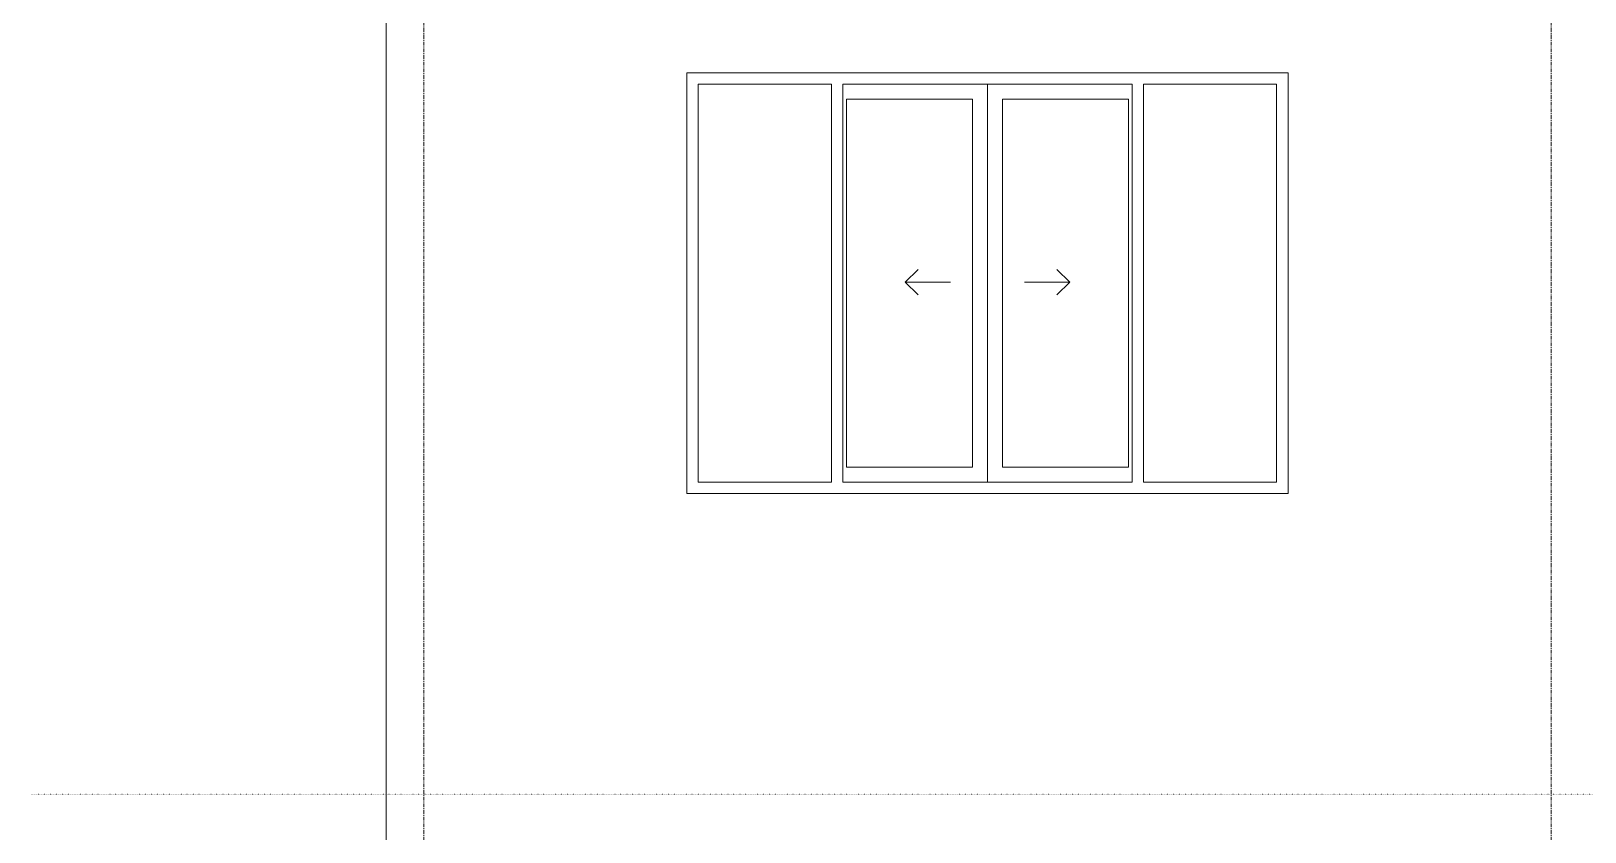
# Model space of a CAD drawing. Header units: millimetres. Extents: x -22696 to 333987, y -7117 to 2643871.
# Drawn here: x 140545 to 145714, y 4075 to 6738 of the extents above; entities that cross this region are included whole.
import ezdxf

# ---------------------------------------------------------------- set-up
doc = ezdxf.new("R2010")
doc.units = ezdxf.units.MM
doc.linetypes.add('Dot 2mm', pattern=[2, 0, -2])
doc.linetypes.add('Grid Line', pattern=[22.225, 12.7, -3.175, 3.175, -3.175])
for name, color, linetype, lineweight in [('A_Center_Line', 7, 'Continuous', 9), ('A_Col_Ele', 7, 'Continuous', 18), ('A_level', 7, 'Continuous', 9), ('A_Wall_Ele', 7, 'Continuous', 9), ('A_Window_Ele', 7, 'Continuous', 9)]:
    doc.layers.add(name, color=color, linetype=linetype, lineweight=lineweight)

# ---------------------------------------------------------------- blocks, each defined once
blk = doc.blocks.new('MM_Aluminum Sliding window with top fix glass _3x1 Opening_ - W2-556447-East Elevation')
at = {"layer": 'A_Window_Ele'}
for p, q in [((913, 6562), (913, 5238)), ((1356, 6562), (913, 6562)), ((1356, 6562), (1356, 5238)), ((1394, 5238), (1394, 6562)), ((2356, 6562), (1394, 6562)), ((1875, 5238), (1875, 6562)), ((1875, 6562), (1875, 5238)), ((2356, 6562), (2356, 5238)), ((2394, 5238), (2394, 6562)), ((2837, 6562), (2394, 6562)), ((2837, 5238), (2837, 6562)), ((1406, 6512), (1406, 5288)), ((1406, 6512), (1825, 6512)), ((1825, 5288), (1825, 6512)), ((1925, 6512), (1925, 5288)), ((1925, 6512), (2344, 6512)), ((2344, 5288), (2344, 6512)), ((1601.6, 5903.4), (1644, 5945.8)), ((2148.4, 5903.4), (2106, 5945.8)), ((1601.6, 5903.4), (1644, 5860.9)), ((1601.6, 5903.4), (1751.6, 5903.4)), ((2148.4, 5903.4), (1998.4, 5903.4)), ((2148.4, 5903.4), (2106, 5860.9)), ((1406, 5288), (1825, 5288)), ((1925, 5288), (2344, 5288)), ((913, 5238), (1356, 5238)), ((1394, 5238), (2356, 5238)), ((2394, 5238), (2837, 5238))]:
    blk.add_line(p, q, dxfattribs=at)

msp = doc.modelspace()

# ---------------------------------------------------------------- linework, layer by layer
at = {"layer": 'A_Center_Line', "color": 8, "linetype": 'Grid Line'}
for p, q in [((141851.4, -754.8), (141851.4, 11892.6)), ((145601.4, -754.8), (145601.4, 11892.6))]:
    msp.add_line(p, q, dxfattribs=at)
at = {"layer": 'A_Col_Ele', "color": 7}
msp.add_line((141726.4, 7250), (141726.4, -450), dxfattribs=at)
at = {"layer": 'A_level', "linetype": 'Dot 2mm'}
msp.add_line((140544.7, 4200), (156341.5, 4200), dxfattribs=at)
at = {"layer": 'A_Wall_Ele', "color": 7}
for p, q in [((142726.4, 5200), (142726.4, 6600)), ((142726.4, 6600), (144726.4, 6600)), ((144726.4, 6600), (144726.4, 5200)), ((144726.4, 5200), (142726.4, 5200))]:
    msp.add_line(p, q, dxfattribs=at)

# ---------------------------------------------------------------- block references
at = {"layer": 'A_Window_Ele'}
msp.add_blockref('MM_Aluminum Sliding window with top fix glass _3x1 Opening_ - W2-556447-East Elevation', (141851.4, 0), dxfattribs=at)

doc.saveas('drawing.dxf')
